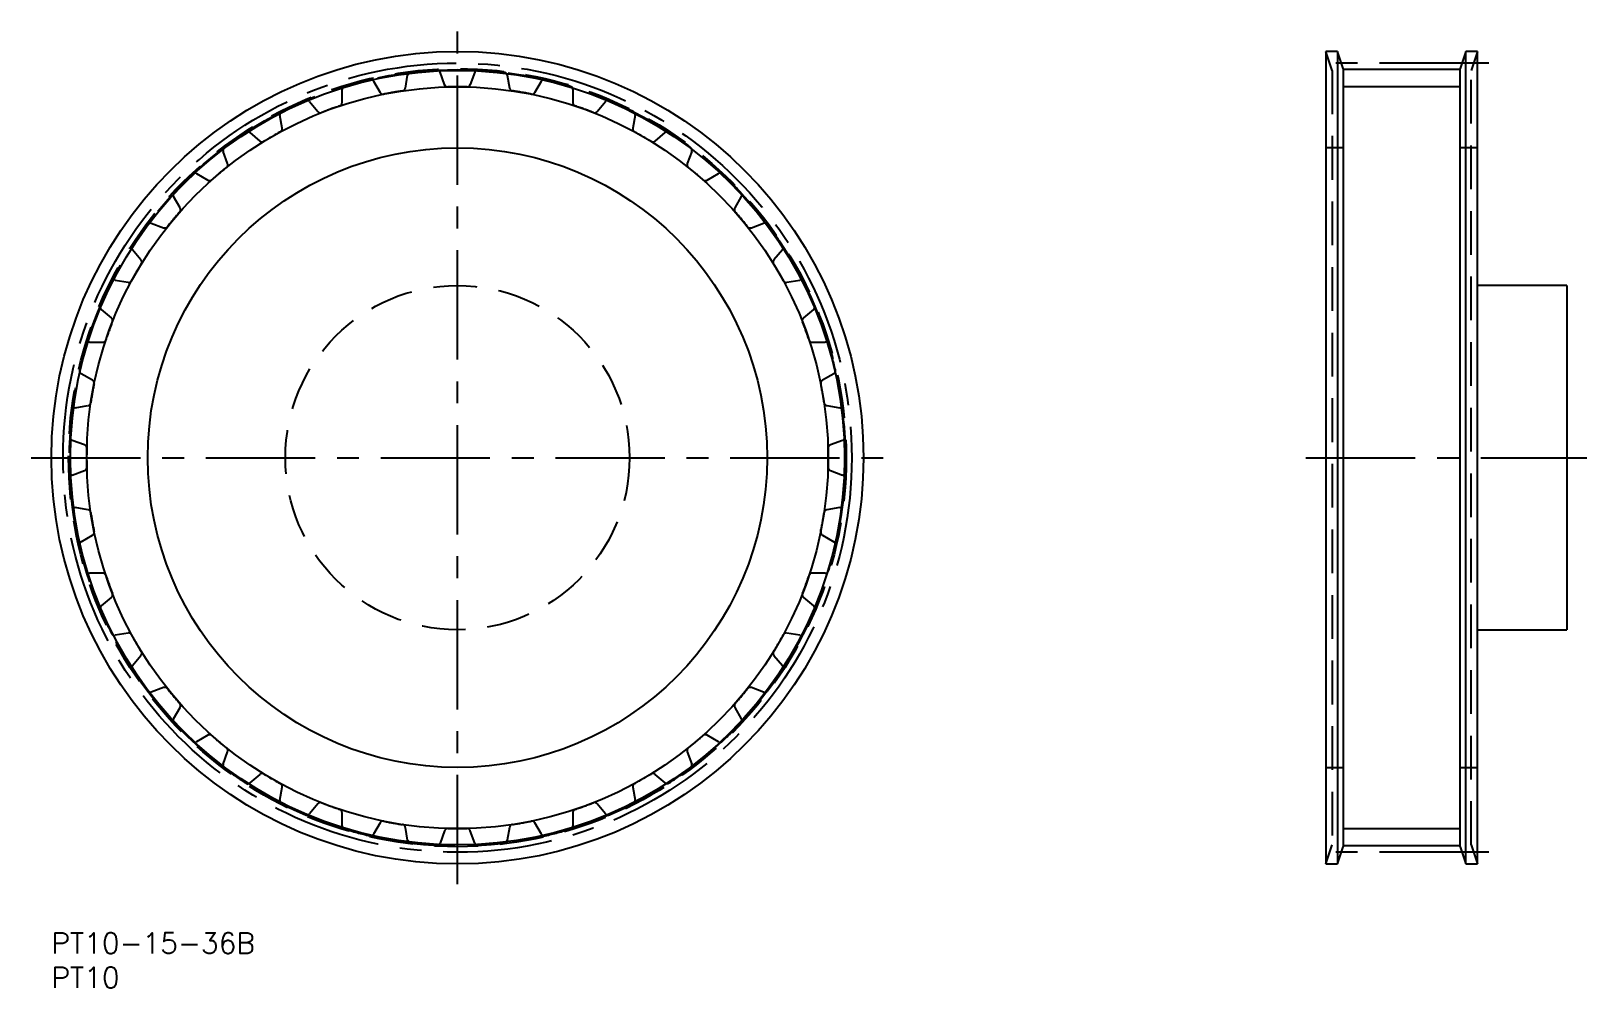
# Model space of a CAD drawing. Extents: x -3 to 223, y -8 to 131.
import ezdxf

# ---------------------------------------------------------------- set-up
doc = ezdxf.new("R2010")
doc.units = 0
doc.header["$LTSCALE"] = 0.5
for name, pattern in [('CENTER', [50.8, 31.75, -6.35, 6.35, -6.35]), ('DASHED', [19.05, 12.7, -6.35]), ('PHANTOM', [63.5, 31.75, -6.35, 6.35, -6.35, 6.35, -6.35])]:
    doc.linetypes.add(name, pattern=pattern)
for name, color, linetype in [('MSM_CENTER', 1, 'CENTER'), ('MSM_CONTINUOUS', 7, 'CONTINUOUS'), ('MSM_DASHED', 4, 'DASHED'), ('MSM_IMAGINARY', 6, 'PHANTOM'), ('MSM_NARROW', 5, 'CONTINUOUS'), ('MSM_PART_NUMBER', 7, 'CONTINUOUS')]:
    doc.layers.add(name, color=color, linetype=linetype)
doc.styles.get("Standard").update_dxf_attribs({"font": 'txt.shx', "height": 3, "bigfont": 'bigfont.shx'})

msp = doc.modelspace()

# ---------------------------------------------------------------- linework, layer by layer
at = {"layer": 'MSM_CENTER'}
for p, q in [((59, 7.05), (59, 130.95)), ((59, 7.05), (59, 130.95)), ((208.85, 126.3), (183.55, 126.3)), ((-2.95, 69), (120.95, 69)), ((-2.95, 69), (120.95, 69)), ((182.29, 69), (223.12, 69)), ((208.85, 11.7), (183.55, 11.7))]:
    msp.add_line(p, q, dxfattribs=at)
msp.add_circle((59, 69), 57.3, dxfattribs=at)
at = {"layer": 'MSM_CONTINUOUS'}
for p, q in [((186.88, 128), (185.2, 128)), ((185.2, 128), (185.2, 10)), ((187.7, 125.5), (186.88, 128)), ((186.88, 128), (186.88, 10)), ((205.52, 128), (204.7, 125.5)), ((207.2, 128), (205.52, 128)), ((205.52, 10), (205.52, 128)), ((207.2, 10), (207.2, 128)), ((187.7, 125.5), (187.7, 12.5)), ((204.7, 125.38), (187.7, 125.38)), ((204.7, 12.5), (204.7, 125.5)), ((220.2, 94), (207.2, 94)), ((220.2, 94), (220.2, 44)), ((207.2, 44), (220.2, 44)), ((186.88, 10), (187.7, 12.5)), ((204.7, 12.62), (187.7, 12.62)), ((204.7, 12.5), (205.52, 10)), ((185.2, 10), (186.88, 10)), ((205.52, 10), (207.2, 10))]:
    msp.add_line(p, q, dxfattribs=at)
for radius in [59, 59, 56.25, 56.25, 45, 45]:
    msp.add_circle((59, 69), radius, dxfattribs=at)
at = {"layer": 'MSM_DASHED'}
for p, q in [((186.1, 125.25), (185.2, 128)), ((207.2, 128), (206.3, 125.25)), ((51.44, 122.69), (51.76, 124.55)), ((51.44, 122.69), (51.76, 124.55)), ((57.13, 123.19), (56.48, 124.97)), ((57.13, 123.19), (56.48, 124.97)), ((61.52, 124.97), (60.87, 123.19)), ((61.52, 124.97), (60.87, 123.19)), ((66.24, 124.55), (66.56, 122.69)), ((66.24, 124.55), (66.56, 122.69)), ((186.1, 125.25), (186.1, 12.75)), ((206.3, 12.75), (206.3, 125.25)), ((42.23, 120.56), (42.23, 122.45)), ((42.23, 120.56), (42.23, 122.45)), ((46.8, 123.68), (47.75, 122.04)), ((46.8, 123.68), (47.75, 122.04)), ((70.25, 122.04), (71.2, 123.68)), ((70.25, 122.04), (71.2, 123.68)), ((75.77, 122.45), (75.77, 120.56)), ((75.77, 122.45), (75.77, 120.56)), ((37.49, 120.73), (38.71, 119.28)), ((37.49, 120.73), (38.71, 119.28)), ((79.29, 119.28), (80.51, 120.73)), ((79.29, 119.28), (80.51, 120.73)), ((33.53, 116.86), (33.2, 118.73)), ((33.53, 116.86), (33.2, 118.73)), ((84.8, 118.73), (84.47, 116.86)), ((84.8, 118.73), (84.47, 116.86)), ((28.83, 116.21), (30.28, 114.99)), ((28.83, 116.21), (30.28, 114.99)), ((87.72, 114.99), (89.17, 116.21)), ((87.72, 114.99), (89.17, 116.21)), ((25.61, 111.71), (24.96, 113.49)), ((25.61, 111.71), (24.96, 113.49)), ((93.04, 113.49), (92.39, 111.71)), ((93.04, 113.49), (92.39, 111.71)), ((187.7, 114), (185.2, 114)), ((207.2, 114), (204.7, 114)), ((21.09, 110.25), (22.73, 109.3)), ((21.09, 110.25), (22.73, 109.3)), ((95.27, 109.3), (96.91, 110.25)), ((95.27, 109.3), (96.91, 110.25)), ((18.7, 105.27), (17.75, 106.91)), ((18.7, 105.27), (17.75, 106.91)), ((100.25, 106.91), (99.3, 105.27)), ((100.25, 106.91), (99.3, 105.27)), ((14.51, 103.04), (16.29, 102.39)), ((14.51, 103.04), (16.29, 102.39)), ((101.71, 102.39), (103.49, 103.04)), ((101.71, 102.39), (103.49, 103.04)), ((13.01, 97.72), (11.79, 99.17)), ((106.21, 99.17), (104.99, 97.72)), ((106.21, 99.17), (104.99, 97.72)), ((9.27, 94.8), (11.14, 94.47)), ((106.86, 94.47), (108.73, 94.8)), ((106.86, 94.47), (108.73, 94.8)), ((8.72, 89.29), (7.27, 90.51)), ((110.73, 90.51), (109.28, 89.29)), ((110.73, 90.51), (109.28, 89.29)), ((5.55, 85.77), (7.44, 85.77)), ((110.56, 85.77), (112.45, 85.77)), ((110.56, 85.77), (112.45, 85.77)), ((5.96, 80.25), (4.32, 81.2)), ((113.68, 81.2), (112.04, 80.25)), ((3.45, 76.24), (5.31, 76.56)), ((112.69, 76.56), (114.55, 76.24)), ((4.81, 70.87), (3.03, 71.52)), ((114.97, 71.52), (113.19, 70.87)), ((3.03, 66.48), (4.81, 67.13)), ((113.19, 67.13), (114.97, 66.48)), ((5.31, 61.44), (3.45, 61.76)), ((114.55, 61.76), (112.69, 61.44)), ((4.32, 56.8), (5.96, 57.75)), ((112.04, 57.75), (113.68, 56.8)), ((7.44, 52.23), (5.55, 52.23)), ((112.45, 52.23), (110.56, 52.23)), ((112.45, 52.23), (110.56, 52.23)), ((7.27, 47.49), (8.72, 48.71)), ((109.28, 48.71), (110.73, 47.49)), ((109.28, 48.71), (110.73, 47.49)), ((11.14, 43.53), (9.27, 43.2)), ((108.73, 43.2), (106.86, 43.53)), ((108.73, 43.2), (106.86, 43.53)), ((11.79, 38.83), (13.01, 40.28)), ((104.99, 40.28), (106.21, 38.83)), ((104.99, 40.28), (106.21, 38.83)), ((16.29, 35.61), (14.51, 34.96)), ((16.29, 35.61), (14.51, 34.96)), ((103.49, 34.96), (101.71, 35.61)), ((103.49, 34.96), (101.71, 35.61)), ((17.75, 31.09), (18.7, 32.73)), ((17.75, 31.09), (18.7, 32.73)), ((99.3, 32.73), (100.25, 31.09)), ((99.3, 32.73), (100.25, 31.09)), ((22.73, 28.7), (21.09, 27.75)), ((22.73, 28.7), (21.09, 27.75)), ((96.91, 27.75), (95.27, 28.7)), ((96.91, 27.75), (95.27, 28.7)), ((24.96, 24.51), (25.61, 26.29)), ((24.96, 24.51), (25.61, 26.29)), ((92.39, 26.29), (93.04, 24.51)), ((92.39, 26.29), (93.04, 24.51)), ((30.28, 23.01), (28.83, 21.79)), ((30.28, 23.01), (28.83, 21.79)), ((89.17, 21.79), (87.72, 23.01)), ((89.17, 21.79), (87.72, 23.01)), ((185.2, 24), (187.7, 24)), ((204.7, 24), (207.2, 24)), ((33.2, 19.27), (33.53, 21.14)), ((33.2, 19.27), (33.53, 21.14)), ((84.47, 21.14), (84.8, 19.27)), ((84.47, 21.14), (84.8, 19.27)), ((38.71, 18.72), (37.49, 17.27)), ((38.71, 18.72), (37.49, 17.27)), ((80.51, 17.27), (79.29, 18.72)), ((80.51, 17.27), (79.29, 18.72)), ((42.23, 15.55), (42.23, 17.44)), ((42.23, 15.55), (42.23, 17.44)), ((47.75, 15.96), (46.8, 14.32)), ((47.75, 15.96), (46.8, 14.32)), ((71.2, 14.32), (70.25, 15.96)), ((71.2, 14.32), (70.25, 15.96)), ((75.77, 17.44), (75.77, 15.55)), ((75.77, 17.44), (75.77, 15.55)), ((51.76, 13.45), (51.44, 15.31)), ((51.76, 13.45), (51.44, 15.31)), ((57.13, 14.81), (56.48, 13.03)), ((57.13, 14.81), (56.48, 13.03)), ((61.52, 13.03), (60.87, 14.81)), ((61.52, 13.03), (60.87, 14.81)), ((66.56, 15.31), (66.24, 13.45)), ((66.56, 15.31), (66.24, 13.45)), ((185.2, 10), (186.1, 12.75)), ((206.3, 12.75), (207.2, 10))]:
    msp.add_line(p, q, dxfattribs=at)
for radius in [56.5, 56.5, 25]:
    msp.add_circle((59, 69), radius, dxfattribs=at)
for centre, radius, start, end in [((52.26, 124.47), 0.5, 96.9313, 170), ((52.26, 124.47), 0.5, 96.9313, 170), ((59, 69), 56.37, 93.0687, 96.9313), ((59, 69), 56.37, 93.0687, 96.9313), ((56.01, 124.79), 0.5, 20, 93.0687), ((56.01, 124.79), 0.5, 20, 93.0687), ((61.99, 124.79), 0.5, 86.9313, 160), ((61.99, 124.79), 0.5, 86.9313, 160), ((59, 69), 56.37, 83.0687, 86.9313), ((59, 69), 56.37, 83.0687, 86.9313), ((65.74, 124.47), 0.5, 10, 83.0687), ((65.74, 124.47), 0.5, 10, 83.0687), ((42.73, 122.45), 0.5, 106.9313, 180), ((42.73, 122.45), 0.5, 106.9313, 180), ((59, 69), 56.37, 103.0687, 106.9313), ((59, 69), 56.37, 103.0687, 106.9313), ((46.37, 123.43), 0.5, 30, 103.0687), ((46.37, 123.43), 0.5, 30, 103.0687), ((59, 69), 53.87, 98.5208, 101.4792), ((59, 69), 53.87, 98.5208, 101.4792), ((50.94, 122.77), 0.5, 278.5208, 350), ((50.94, 122.77), 0.5, 278.5208, 350), ((57.6, 123.36), 0.5, 200, 271.4792), ((57.6, 123.36), 0.5, 200, 271.4792), ((59, 69), 53.88, 88.5208, 91.4792), ((59, 69), 53.88, 88.5208, 91.4792), ((60.4, 123.36), 0.5, 268.5208, 340), ((60.4, 123.36), 0.5, 268.5208, 340), ((67.06, 122.77), 0.5, 190, 261.4792), ((67.06, 122.77), 0.5, 190, 261.4792), ((59, 69), 53.88, 78.5208, 81.4792), ((59, 69), 53.88, 78.5208, 81.4792), ((71.63, 123.43), 0.5, 76.9313, 150), ((71.63, 123.43), 0.5, 76.9313, 150), ((59, 69), 56.37, 73.0687, 76.9313), ((59, 69), 56.37, 73.0687, 76.9313), ((75.27, 122.45), 0.5, 0, 73.0687), ((75.27, 122.45), 0.5, 0, 73.0687), ((59, 69), 56.37, 113.0687, 116.9313), ((59, 69), 56.37, 113.0687, 116.9313), ((37.11, 120.41), 0.5, 40, 113.0687), ((37.11, 120.41), 0.5, 40, 113.0687), ((59, 69), 53.88, 108.5208, 111.4792), ((59, 69), 53.88, 108.5208, 111.4792), ((41.73, 120.56), 0.5, 288.5208, 0), ((41.73, 120.56), 0.5, 288.5208, 0), ((48.18, 122.29), 0.5, 210, 281.4792), ((48.18, 122.29), 0.5, 210, 281.4792), ((69.82, 122.29), 0.5, 258.5208, 330), ((69.82, 122.29), 0.5, 258.5208, 330), ((76.27, 120.56), 0.5, 180, 251.4792), ((76.27, 120.56), 0.5, 180, 251.4792), ((59, 69), 53.88, 68.5208, 71.4792), ((59, 69), 53.88, 68.5208, 71.4792), ((80.89, 120.41), 0.5, 66.9313, 140), ((80.89, 120.41), 0.5, 66.9313, 140), ((59, 69), 56.37, 63.0687, 66.9313), ((59, 69), 56.37, 63.0687, 66.9313), ((33.69, 118.82), 0.5, 116.9313, 190), ((33.69, 118.82), 0.5, 116.9313, 190), ((39.09, 119.6), 0.5, 220, 291.4792), ((39.09, 119.6), 0.5, 220, 291.4792), ((78.91, 119.6), 0.5, 248.5208, 320), ((78.91, 119.6), 0.5, 248.5208, 320), ((84.31, 118.82), 0.5, 350, 63.0687), ((84.31, 118.82), 0.5, 350, 63.0687), ((59, 69), 56.37, 123.0687, 126.9313), ((59, 69), 56.37, 123.0687, 126.9313), ((28.51, 115.82), 0.5, 50, 123.0687), ((28.51, 115.82), 0.5, 50, 123.0687), ((59, 69), 53.88, 118.5208, 121.4792), ((59, 69), 53.88, 118.5208, 121.4792), ((33.04, 116.78), 0.5, 298.5208, 10), ((33.04, 116.78), 0.5, 298.5208, 10), ((84.96, 116.78), 0.5, 170, 241.4792), ((84.96, 116.78), 0.5, 170, 241.4792), ((59, 69), 53.87, 58.5208, 61.4792), ((59, 69), 53.87, 58.5208, 61.4792), ((89.49, 115.82), 0.5, 56.9313, 130), ((89.49, 115.82), 0.5, 56.9313, 130), ((59, 69), 56.37, 53.0687, 56.9313), ((59, 69), 56.37, 53.0687, 56.9313), ((25.43, 113.66), 0.5, 126.9313, 200), ((25.43, 113.66), 0.5, 126.9313, 200), ((30.61, 115.37), 0.5, 230, 301.4792), ((30.61, 115.37), 0.5, 230, 301.4792), ((87.39, 115.37), 0.5, 238.5208, 310), ((87.39, 115.37), 0.5, 238.5208, 310), ((92.57, 113.66), 0.5, 340, 53.0687), ((92.57, 113.66), 0.5, 340, 53.0687), ((59, 69), 53.88, 128.5208, 131.4792), ((59, 69), 53.88, 128.5208, 131.4792), ((25.14, 111.54), 0.5, 308.5208, 20), ((25.14, 111.54), 0.5, 308.5208, 20), ((92.86, 111.54), 0.5, 160, 231.4792), ((92.86, 111.54), 0.5, 160, 231.4792), ((59, 69), 53.88, 48.5208, 51.4792), ((59, 69), 53.88, 48.5208, 51.4792), ((59, 69), 56.37, 133.0687, 136.9313), ((59, 69), 56.37, 133.0687, 136.9313), ((20.84, 109.82), 0.5, 60, 133.0687), ((20.84, 109.82), 0.5, 60, 133.0687), ((22.98, 109.74), 0.5, 240, 311.4792), ((22.98, 109.74), 0.5, 240, 311.4792), ((95.02, 109.74), 0.5, 228.5208, 300), ((95.02, 109.74), 0.5, 228.5208, 300), ((97.16, 109.82), 0.5, 46.9313, 120), ((97.16, 109.82), 0.5, 46.9313, 120), ((59, 69), 56.37, 43.0687, 46.9313), ((59, 69), 56.37, 43.0687, 46.9313), ((18.18, 107.16), 0.5, 136.9313, 210), ((18.18, 107.16), 0.5, 136.9313, 210), ((99.82, 107.16), 0.5, 330, 43.0687), ((99.82, 107.16), 0.5, 330, 43.0687), ((59, 69), 53.87, 138.5208, 141.4792), ((59, 69), 53.87, 138.5208, 141.4792), ((18.26, 105.02), 0.5, 318.5208, 30), ((18.26, 105.02), 0.5, 318.5208, 30), ((99.74, 105.02), 0.5, 150, 221.4792), ((99.74, 105.02), 0.5, 150, 221.4792), ((59, 69), 53.88, 38.5208, 41.4792), ((59, 69), 53.88, 38.5208, 41.4792), ((59, 69), 56.37, 143.0687, 146.9313), ((14.34, 102.57), 0.5, 70, 143.0687), ((14.34, 102.57), 0.5, 70, 143.0687), ((16.46, 102.86), 0.5, 250, 321.4792), ((16.46, 102.86), 0.5, 250, 321.4792), ((101.54, 102.86), 0.5, 218.5208, 290), ((101.54, 102.86), 0.5, 218.5208, 290), ((103.66, 102.57), 0.5, 36.9313, 110), ((103.66, 102.57), 0.5, 36.9313, 110), ((59, 69), 56.37, 33.0687, 36.9313), ((59, 69), 56.37, 33.0687, 36.9313), ((12.18, 99.49), 0.5, 146.9313, 220), ((105.82, 99.49), 0.5, 320, 33.0687), ((105.82, 99.49), 0.5, 320, 33.0687), ((12.63, 97.39), 0.5, 328.5208, 40), ((105.37, 97.39), 0.5, 140, 211.4792), ((105.37, 97.39), 0.5, 140, 211.4792), ((59, 69), 53.88, 148.5208, 151.4792), ((59, 69), 53.88, 28.5208, 31.4792), ((59, 69), 53.88, 28.5208, 31.4792), ((59, 69), 56.37, 153.0687, 156.9313), ((9.18, 94.31), 0.5, 80, 153.0687), ((11.22, 94.96), 0.5, 260, 331.4792), ((106.78, 94.96), 0.5, 208.5208, 280), ((106.78, 94.96), 0.5, 208.5208, 280), ((108.82, 94.31), 0.5, 26.9313, 100), ((108.82, 94.31), 0.5, 26.9313, 100), ((59, 69), 56.37, 23.0687, 26.9313), ((59, 69), 56.37, 23.0687, 26.9313), ((7.59, 90.89), 0.5, 156.9313, 230), ((110.41, 90.89), 0.5, 310, 23.0687), ((110.41, 90.89), 0.5, 310, 23.0687), ((59, 69), 53.88, 158.5208, 161.4792), ((8.4, 88.91), 0.5, 338.5208, 50), ((109.6, 88.91), 0.5, 130, 201.4792), ((109.6, 88.91), 0.5, 130, 201.4792), ((59, 69), 53.88, 18.5208, 21.4792), ((59, 69), 53.88, 18.5208, 21.4792), ((7.44, 86.27), 0.5, 270, 341.4792), ((110.56, 86.27), 0.5, 198.5208, 270), ((110.56, 86.27), 0.5, 198.5208, 270), ((59, 69), 56.37, 163.0687, 166.9313), ((5.55, 85.27), 0.5, 90, 163.0687), ((112.45, 85.27), 0.5, 16.9313, 90), ((59, 69), 56.37, 13.0687, 16.9313), ((4.57, 81.63), 0.5, 166.9313, 240), ((113.43, 81.63), 0.5, 300, 13.0687), ((59, 69), 53.88, 168.5208, 171.4792), ((5.71, 79.82), 0.5, 348.5208, 60), ((112.29, 79.82), 0.5, 120, 191.4792), ((59, 69), 53.88, 8.5208, 11.4792), ((5.23, 77.06), 0.5, 280, 351.4792), ((112.77, 77.06), 0.5, 188.5208, 260), ((59, 69), 56.38, 173.0687, 176.9313), ((3.53, 75.74), 0.5, 100, 173.0687), ((114.47, 75.74), 0.5, 6.9313, 80), ((59, 69), 56.37, 3.0687, 6.9313), ((3.21, 71.99), 0.5, 176.9313, 250), ((4.64, 70.4), 0.5, 358.5208, 70), ((59, 69), 53.88, 178.5208, 181.4792), ((113.36, 70.4), 0.5, 110, 181.4792), ((59, 69), 53.88, 358.5208, 1.4792), ((114.79, 71.99), 0.5, 290, 3.0687), ((3.21, 66.01), 0.5, 110, 183.0687), ((59, 69), 56.37, 183.0687, 186.9313), ((4.64, 67.6), 0.5, 290, 1.4792), ((113.36, 67.6), 0.5, 178.5208, 250), ((59, 69), 56.37, 353.0687, 356.9313), ((114.79, 66.01), 0.5, 356.9313, 70), ((3.53, 62.26), 0.5, 186.9313, 260), ((5.23, 60.94), 0.5, 8.5208, 80), ((112.77, 60.94), 0.5, 100, 171.4792), ((114.47, 62.26), 0.5, 280, 353.0687), ((59, 69), 53.87, 188.5208, 191.4792), ((59, 69), 53.87, 348.5208, 351.4792), ((4.57, 56.37), 0.5, 120, 193.0687), ((5.71, 58.18), 0.5, 300, 11.4792), ((112.29, 58.18), 0.5, 168.5208, 240), ((113.43, 56.37), 0.5, 346.9313, 60), ((59, 69), 56.37, 193.0687, 196.9313), ((59, 69), 56.37, 343.0687, 346.9313), ((5.55, 52.73), 0.5, 196.9313, 270), ((7.44, 51.73), 0.5, 18.5208, 90), ((110.56, 51.73), 0.5, 90, 161.4792), ((110.56, 51.73), 0.5, 90, 161.4792), ((112.45, 52.73), 0.5, 270, 343.0687), ((59, 69), 53.87, 198.5208, 201.4792), ((59, 69), 53.88, 338.5208, 341.4792), ((59, 69), 53.88, 338.5208, 341.4792), ((7.59, 47.11), 0.5, 130, 203.0687), ((8.4, 49.09), 0.5, 310, 21.4792), ((109.6, 49.09), 0.5, 158.5208, 230), ((109.6, 49.09), 0.5, 158.5208, 230), ((110.41, 47.11), 0.5, 336.9313, 50), ((110.41, 47.11), 0.5, 336.9313, 50), ((59, 69), 56.37, 203.0687, 206.9313), ((59, 69), 56.37, 333.0687, 336.9313), ((59, 69), 56.37, 333.0687, 336.9313), ((9.18, 43.69), 0.5, 206.9313, 280), ((11.22, 43.04), 0.5, 28.5208, 100), ((59, 69), 53.88, 208.5208, 211.4792), ((59, 69), 53.88, 328.5208, 331.4792), ((59, 69), 53.88, 328.5208, 331.4792), ((106.78, 43.04), 0.5, 80, 151.4792), ((106.78, 43.04), 0.5, 80, 151.4792), ((108.82, 43.69), 0.5, 260, 333.0687), ((108.82, 43.69), 0.5, 260, 333.0687), ((12.63, 40.61), 0.5, 320, 31.4792), ((105.37, 40.61), 0.5, 148.5208, 220), ((105.37, 40.61), 0.5, 148.5208, 220), ((12.18, 38.51), 0.5, 140, 213.0687), ((105.82, 38.51), 0.5, 326.9313, 40), ((105.82, 38.51), 0.5, 326.9313, 40), ((59, 69), 56.37, 213.0687, 216.9313), ((59, 69), 56.37, 323.0687, 326.9313), ((59, 69), 56.37, 323.0687, 326.9313), ((14.34, 35.43), 0.5, 216.9313, 290), ((14.34, 35.43), 0.5, 216.9313, 290), ((16.46, 35.14), 0.5, 38.5208, 110), ((16.46, 35.14), 0.5, 38.5208, 110), ((59, 69), 53.87, 218.5208, 221.4792), ((59, 69), 53.87, 218.5208, 221.4792), ((59, 69), 53.87, 318.5208, 321.4792), ((59, 69), 53.87, 318.5208, 321.4792), ((101.54, 35.14), 0.5, 70, 141.4792), ((101.54, 35.14), 0.5, 70, 141.4792), ((103.66, 35.43), 0.5, 250, 323.0687), ((103.66, 35.43), 0.5, 250, 323.0687), ((18.26, 32.98), 0.5, 330, 41.4792), ((18.26, 32.98), 0.5, 330, 41.4792), ((99.74, 32.98), 0.5, 138.5208, 210), ((99.74, 32.98), 0.5, 138.5208, 210), ((18.18, 30.84), 0.5, 150, 223.0687), ((18.18, 30.84), 0.5, 150, 223.0687), ((59, 69), 56.37, 223.0687, 226.9313), ((59, 69), 56.37, 223.0687, 226.9313), ((59, 69), 56.37, 313.0687, 316.9313), ((59, 69), 56.37, 313.0687, 316.9313), ((99.82, 30.84), 0.5, 316.9313, 30), ((99.82, 30.84), 0.5, 316.9313, 30), ((20.84, 28.18), 0.5, 226.9313, 300), ((20.84, 28.18), 0.5, 226.9313, 300), ((22.98, 28.26), 0.5, 48.5208, 120), ((22.98, 28.26), 0.5, 48.5208, 120), ((59, 69), 53.88, 228.5208, 231.4792), ((59, 69), 53.88, 228.5208, 231.4792), ((59, 69), 53.87, 308.5208, 311.4792), ((59, 69), 53.87, 308.5208, 311.4792), ((95.02, 28.26), 0.5, 60, 131.4792), ((95.02, 28.26), 0.5, 60, 131.4792), ((97.16, 28.18), 0.5, 240, 313.0687), ((97.16, 28.18), 0.5, 240, 313.0687), ((25.14, 26.46), 0.5, 340, 51.4792), ((25.14, 26.46), 0.5, 340, 51.4792), ((92.86, 26.46), 0.5, 128.5208, 200), ((92.86, 26.46), 0.5, 128.5208, 200), ((25.43, 24.34), 0.5, 160, 233.0687), ((25.43, 24.34), 0.5, 160, 233.0687), ((59, 69), 56.37, 233.0687, 236.9313), ((59, 69), 56.37, 233.0687, 236.9313), ((30.61, 22.63), 0.5, 58.5208, 130), ((30.61, 22.63), 0.5, 58.5208, 130), ((59, 69), 53.88, 238.5208, 241.4792), ((59, 69), 53.88, 238.5208, 241.4792), ((59, 69), 53.87, 298.5208, 301.4792), ((59, 69), 53.87, 298.5208, 301.4792), ((87.39, 22.63), 0.5, 50, 121.4792), ((87.39, 22.63), 0.5, 50, 121.4792), ((59, 69), 56.37, 303.0687, 306.9313), ((59, 69), 56.37, 303.0687, 306.9313), ((92.57, 24.34), 0.5, 306.9313, 20), ((92.57, 24.34), 0.5, 306.9313, 20), ((28.51, 22.18), 0.5, 236.9313, 310), ((28.51, 22.18), 0.5, 236.9313, 310), ((33.04, 21.22), 0.5, 350, 61.4792), ((33.04, 21.22), 0.5, 350, 61.4792), ((84.96, 21.22), 0.5, 118.5208, 190), ((84.96, 21.22), 0.5, 118.5208, 190), ((89.49, 22.18), 0.5, 230, 303.0687), ((89.49, 22.18), 0.5, 230, 303.0687), ((33.69, 19.18), 0.5, 170, 243.0687), ((33.69, 19.18), 0.5, 170, 243.0687), ((59, 69), 56.37, 243.0687, 246.9313), ((59, 69), 56.37, 243.0687, 246.9313), ((39.09, 18.4), 0.5, 68.5208, 140), ((39.09, 18.4), 0.5, 68.5208, 140), ((59, 69), 53.87, 248.5208, 251.4792), ((59, 69), 53.87, 248.5208, 251.4792), ((59, 69), 53.87, 288.5208, 291.4792), ((59, 69), 53.87, 288.5208, 291.4792), ((78.91, 18.4), 0.5, 40, 111.4792), ((78.91, 18.4), 0.5, 40, 111.4792), ((59, 69), 56.37, 293.0687, 296.9313), ((59, 69), 56.37, 293.0687, 296.9313), ((84.31, 19.18), 0.5, 296.9313, 10), ((84.31, 19.18), 0.5, 296.9313, 10), ((37.11, 17.59), 0.5, 246.9313, 320), ((37.11, 17.59), 0.5, 246.9313, 320), ((41.73, 17.44), 0.5, 0, 71.4792), ((41.73, 17.44), 0.5, 0, 71.4792), ((48.18, 15.71), 0.5, 78.5208, 150), ((48.18, 15.71), 0.5, 78.5208, 150), ((59, 69), 53.88, 258.5208, 261.4792), ((59, 69), 53.88, 258.5208, 261.4792), ((59, 69), 53.87, 278.5208, 281.4792), ((59, 69), 53.87, 278.5208, 281.4792), ((69.82, 15.71), 0.5, 30, 101.4792), ((69.82, 15.71), 0.5, 30, 101.4792), ((76.27, 17.44), 0.5, 108.5208, 180), ((76.27, 17.44), 0.5, 108.5208, 180), ((80.89, 17.59), 0.5, 220, 293.0687), ((80.89, 17.59), 0.5, 220, 293.0687), ((42.73, 15.55), 0.5, 180, 253.0687), ((42.73, 15.55), 0.5, 180, 253.0687), ((59, 69), 56.37, 253.0687, 256.9313), ((59, 69), 56.37, 253.0687, 256.9313), ((46.37, 14.57), 0.5, 256.9313, 330), ((46.37, 14.57), 0.5, 256.9313, 330), ((50.94, 15.23), 0.5, 10, 81.4792), ((50.94, 15.23), 0.5, 10, 81.4792), ((57.6, 14.64), 0.5, 88.5208, 160), ((57.6, 14.64), 0.5, 88.5208, 160), ((59, 69), 53.87, 268.5208, 271.4792), ((59, 69), 53.87, 268.5208, 271.4792), ((60.4, 14.64), 0.5, 20, 91.4792), ((60.4, 14.64), 0.5, 20, 91.4792), ((67.06, 15.23), 0.5, 98.5208, 170), ((67.06, 15.23), 0.5, 98.5208, 170), ((71.63, 14.57), 0.5, 210, 283.0687), ((71.63, 14.57), 0.5, 210, 283.0687), ((59, 69), 56.37, 283.0687, 286.9313), ((59, 69), 56.37, 283.0687, 286.9313), ((75.27, 15.55), 0.5, 286.9313, 0), ((75.27, 15.55), 0.5, 286.9313, 0), ((52.26, 13.53), 0.5, 190, 263.0687), ((52.26, 13.53), 0.5, 190, 263.0687), ((59, 69), 56.37, 263.0687, 266.9313), ((59, 69), 56.37, 263.0687, 266.9313), ((56.01, 13.21), 0.5, 266.9313, 340), ((56.01, 13.21), 0.5, 266.9313, 340), ((61.99, 13.21), 0.5, 200, 273.0687), ((61.99, 13.21), 0.5, 200, 273.0687), ((59, 69), 56.37, 273.0687, 276.9313), ((59, 69), 56.37, 273.0687, 276.9313), ((65.74, 13.53), 0.5, 276.9313, 350), ((65.74, 13.53), 0.5, 276.9313, 350)]:
    msp.add_arc(centre, radius, start, end, dxfattribs=at)
at = {"layer": 'MSM_IMAGINARY'}
msp.add_circle((59, 69), 56.37, dxfattribs=at)
at = {"layer": 'MSM_NARROW'}
for p, q in [((57.25, 122.85), (57.13, 123.19)), ((60.75, 122.85), (60.87, 123.19)), ((204.7, 122.88), (187.7, 122.88)), ((204.7, 15.12), (187.7, 15.12))]:
    msp.add_line(p, q, dxfattribs=at)
msp.add_circle((59, 69), 53.87, dxfattribs=at)

# ---------------------------------------------------------------- texts
at = {"layer": 'MSM_PART_NUMBER'}
for s, p in [('PT10-15-36B', (0, -3)), ('PT10', (0, -8))]:
    msp.add_text(s, height=3, dxfattribs=at).set_placement(p)

doc.saveas('drawing.dxf')
